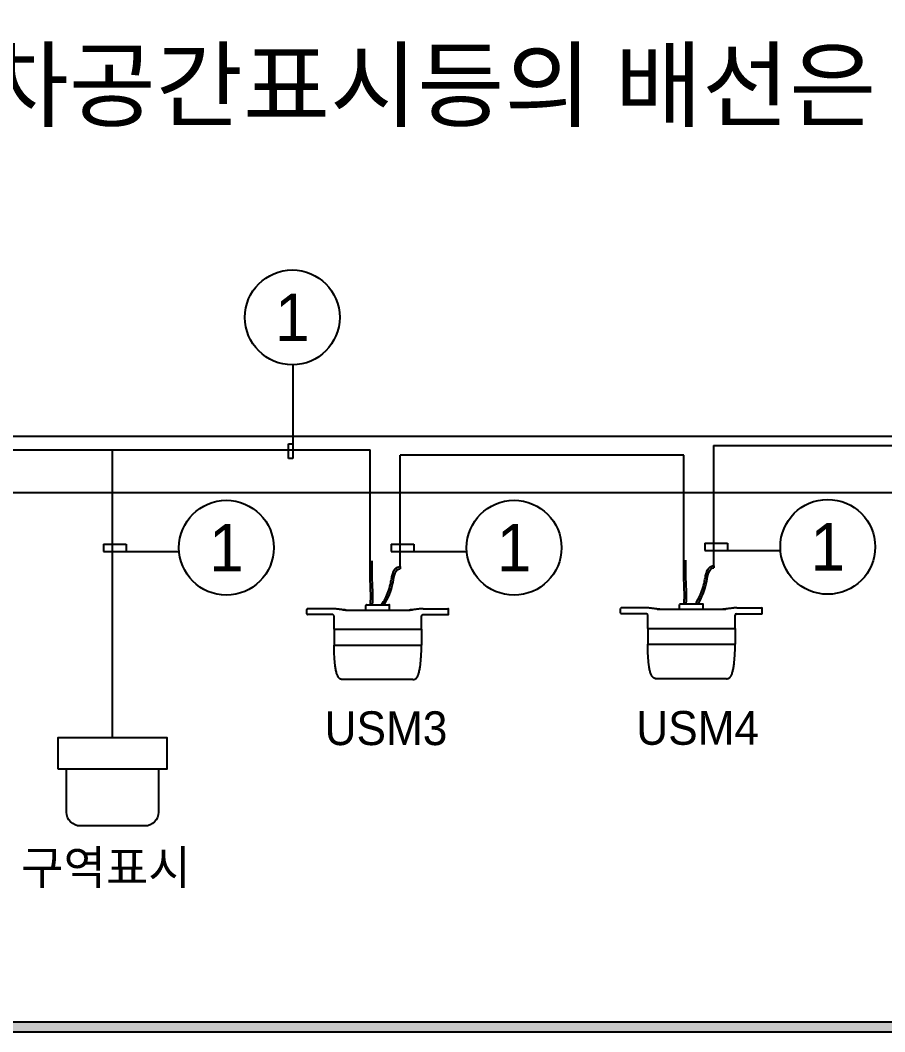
# Model space of a CAD drawing. Header units: millimetres. Extents: x 116443 to 620443, y -399357 to -63957.
# Drawn here: x 499594 to 522011, y -366158 to -339935 of the extents above; entities that cross this region are included whole.
import ezdxf
from ezdxf.enums import TextEntityAlignment as Align

# ---------------------------------------------------------------- set-up
doc = ezdxf.new("R2010")
doc.units = ezdxf.units.MM
doc.header["$LTSCALE"] = 600
doc.linetypes.add('AUDIT_D_080121100638-0', pattern=[0])
for name, color, linetype in [('2-주차안내등', 2, 'Continuous'), ('D-1', 7, 'AUDIT_D_080121100638-0'), ('text', 7, 'Continuous'), ('유도관제-TEXT', 7, 'Continuous'), ('유도관제-공간표시등', 2, 'Continuous')]:
    doc.layers.add(name, color=color, linetype=linetype)
doc.styles.add('맑은고딕', font='')
doc.styles.add('아마노', font='')
doc.styles.get('맑은고딕').set_extended_font_data('Malgun Gothic')
doc.styles.get('아마노').set_extended_font_data('Dotum')

# ---------------------------------------------------------------- blocks, each defined once
blk = doc.blocks.new('공간표시등')
at = {"layer": '2-주차안내등'}
blk.add_lwpolyline([(-228.4, -400.7), (-228.4, 400.7), (0, 400.7), (0, -400.7)], close=True, dxfattribs=at)
blk.add_lwpolyline([(-228.4, 336.5), (-546.1, 336.5, 0.414214), (-646.1, 236.5), (-646.1, -236.5, 0.414214), (-546.1, -336.5), (-228.4, -336.5)], format="xyb", close=True, dxfattribs=at)

msp = doc.modelspace()

# ---------------------------------------------------------------- hatches: boundary and pattern name
at = {"layer": 'D-1', "ltscale": 0.3}
h = msp.add_hatch(color=2, dxfattribs=at)
edge = h.paths.add_edge_path()
edge.add_spline(control_points=[(508665.5, -353953.5), (508664.8, -354016.2), (508664.1, -354079.1), (508663.7, -354191.8), (508663.9, -354241.5), (508665.2, -354341.3), (508666.6, -354391.4), (508670.8, -354510.3), (508673.9, -354579), (508680.2, -354747.1), (508682.7, -354846.1), (508679.5, -354991.9), (508677.3, -355039.7), (508673.5, -355087.2)], knot_values=[34.6467, 34.6467, 34.6467, 34.6467, 40.1370546, 40.1370546, 44.4521807, 44.4521807, 48.7673068, 48.7673068, 54.7247338, 54.7247338, 63.4312331, 63.4312331, 67.7377596, 67.7377596, 67.7377596, 67.7377596], degree=3, periodic=0)
edge.add_line((508673.5, -355087.4), (508728.6, -355087.4))
edge.add_spline(control_points=[(508728.6, -355087.2), (508747.6, -354843.8), (508714.8, -354461.1), (508719, -354084.3), (508720.5, -353953.5)], knot_values=[34.7763676, 34.7763676, 34.7763676, 34.7763676, 56.3019696, 67.7562059, 67.7562059, 67.7562059, 67.7562059], degree=3, periodic=0)
edge.add_line((508720.5, -353953.5), (508665.5, -353953.5))
h = msp.add_hatch(color=2, dxfattribs=at)
edge = h.paths.add_edge_path()
edge.add_spline(control_points=[(516799.1, -353931.4), (516798.4, -353994.1), (516797.7, -354057), (516797.3, -354169.7), (516797.5, -354219.4), (516798.9, -354319.2), (516800.2, -354369.3), (516804.4, -354488.2), (516807.5, -354556.9), (516813.8, -354725), (516816.4, -354824), (516813.1, -354969.8), (516810.9, -355017.6), (516807.1, -355065.1)], knot_values=[34.6467, 34.6467, 34.6467, 34.6467, 40.1370546, 40.1370546, 44.4521807, 44.4521807, 48.7673068, 48.7673068, 54.7247338, 54.7247338, 63.4312331, 63.4312331, 67.7377596, 67.7377596, 67.7377596, 67.7377596], degree=3, periodic=0)
edge.add_line((516807.1, -355065.3), (516862.2, -355065.3))
edge.add_spline(control_points=[(516862.2, -355065.1), (516881.3, -354821.7), (516848.4, -354439.1), (516852.6, -354062.2), (516854.1, -353931.4)], knot_values=[34.7763676, 34.7763676, 34.7763676, 34.7763676, 56.3019696, 67.7562059, 67.7562059, 67.7562059, 67.7562059], degree=3, periodic=0)
edge.add_line((516854.1, -353931.4), (516799.1, -353931.4))
h = msp.add_hatch(color=2, dxfattribs=at)
edge = h.paths.add_edge_path()
edge.add_spline(control_points=[(509031.8, -355087.2), (509134.9, -354930.1), (509259.3, -354618.2), (509316.6, -354153), (509448.7, -354153)], knot_values=[44.1042768, 44.1042768, 44.1042768, 44.1042768, 61.3458621, 72.8891957, 72.8891957, 72.8891957, 72.8891957], degree=3, periodic=0)
edge.add_line((509448.7, -354153), (509448.7, -354098.1))
edge.add_spline(control_points=[(509448.7, -354098.1), (509447.1, -354098.1), (509445.4, -354098.1), (509421.4, -354098.7), (509399.9, -354103.3), (509361, -354120), (509343.9, -354131.9), (509314.9, -354159.7), (509303, -354175.4), (509279.5, -354214), (509269.2, -354237.6), (509248.8, -354294.6), (509239.9, -354329), (509222.6, -354406), (509214.7, -354449.1), (509201.6, -354511.9), (509196.7, -354534), (509157.9, -354697.2), (509115.2, -354817.4), (509033.4, -354981.9), (509001.1, -355036.1), (508965.5, -355087.2)], knot_values=[42.9392158, 42.9392158, 42.9392158, 42.9392158, 43.0437565, 43.0437565, 44.4533132, 44.4533132, 45.86287, 45.86287, 47.2724267, 47.2724267, 49.1110822, 49.1110822, 51.5274288, 51.5274288, 54.4620271, 54.4620271, 56.1024408, 56.1024408, 66.896007, 66.896007, 72.8891957, 72.8891957, 72.8891957, 72.8891957], degree=3, periodic=0)
edge.add_line((508965.3, -355087.4), (509031.6, -355087.4))
h = msp.add_hatch(color=2, dxfattribs=at)
edge = h.paths.add_edge_path()
edge.add_spline(control_points=[(517165.4, -355065.1), (517268.5, -354908), (517392.9, -354596.1), (517450.2, -354130.9), (517582.4, -354130.9)], knot_values=[44.1042768, 44.1042768, 44.1042768, 44.1042768, 61.3458621, 72.8891957, 72.8891957, 72.8891957, 72.8891957], degree=3, periodic=0)
edge.add_line((517582.4, -354130.9), (517582.4, -354076))
edge.add_spline(control_points=[(517582.4, -354076), (517580.7, -354076), (517579, -354076), (517555.1, -354076.6), (517533.5, -354081.2), (517494.6, -354097.9), (517477.5, -354109.8), (517448.6, -354137.6), (517436.6, -354153.3), (517413.1, -354191.9), (517402.8, -354215.5), (517382.4, -354272.5), (517373.5, -354306.9), (517356.2, -354384), (517348.3, -354427), (517335.2, -354489.9), (517330.3, -354511.9), (517291.5, -354675.1), (517248.8, -354795.4), (517167, -354959.8), (517134.7, -355014.1), (517099.1, -355065.1)], knot_values=[42.9392158, 42.9392158, 42.9392158, 42.9392158, 43.0437565, 43.0437565, 44.4533132, 44.4533132, 45.86287, 45.86287, 47.2724267, 47.2724267, 49.1110822, 49.1110822, 51.5274288, 51.5274288, 54.4620271, 54.4620271, 56.1024408, 56.1024408, 66.896007, 66.896007, 72.8891957, 72.8891957, 72.8891957, 72.8891957], degree=3, periodic=0)
edge.add_line((517098.9, -355065.3), (517165.2, -355065.3))
at = {"layer": '유도관제-TEXT', "linetype": 'Continuous', "ltscale": 0.3}
msp.add_hatch(color=7, dxfattribs=at).paths.add_polyline_path([(547540.5, -311204.6), (547540.5, -365912.6), (482008.3, -365912.6), (482253.6, -366157.9), (547785.8, -366157.9), (547785.8, -311449.9)])

# ---------------------------------------------------------------- linework, layer by layer
at = {"layer": 'D-1', "color": 1, "ltscale": 0.3}
for p, q in [((506660.3, -348867.7), (506660.3, -351293.2)), ((506548.5, -351293.2), (506548.5, -350914.2)), ((506548.5, -350914.2), (506660.9, -350914.2)), ((506660.3, -351293.2), (506548.5, -351293.2)), ((501749.3, -353518, 21980.1), (501749.3, -353707.3, 21980.1)), ((501749.3, -353707.3, 21980.1), (503705.1, -353707.3, 21980.1)), ((501749.9, -353515.9, 21980.1), (502340.9, -353515.9, 21980.1)), ((502340.9, -353515.9, 21980.1), (502340.9, -353707.6, 21980.1)), ((509209.2, -353518), (509209.2, -353707.3)), ((509209.2, -353707.3), (511165, -353707.3)), ((509209.8, -353515.9), (509800.8, -353515.9)), ((509800.8, -353515.9), (509800.8, -353707.6)), ((517342.8, -353495.9), (517342.8, -353685.2)), ((517342.8, -353685.2), (519298.6, -353685.2)), ((517343.4, -353493.8), (517934.4, -353493.8)), ((517934.4, -353493.8), (517934.4, -353685.5))]:
    msp.add_line(p, q, dxfattribs=at)
at = {"layer": 'D-1', "ltscale": 0.3}
for p, q in [((484655.8, -350716.4), (545164.1, -350716.4)), ((484664.7, -352180.5), (545179.9, -352180.5))]:
    msp.add_line(p, q, dxfattribs=at)
at = {"layer": 'D-1', "color": 5, "ltscale": 0.3}
for p, q in [((494989.3, -351074.3), (508665.5, -351074.3)), ((501986.8, -358536.4, 21980.1), (501986.8, -351074.3, 21980.1)), ((508665.5, -353953.5, 21980.1), (508665.5, -351074.3, 21980.1)), ((517572.2, -350961.1), (531248.4, -350961.1)), ((517580.5, -354116.7), (517580.5, -350961.1)), ((509446.7, -354119.3), (509446.7, -351210)), ((516799.1, -351210, 21980.1), (509446.7, -351210, 21980.1)), ((516799.1, -353931.4, 21980.1), (516799.1, -351210, 21980.1))]:
    msp.add_line(p, q, dxfattribs=at)
at = {"layer": 'D-1', "color": 2, "ltscale": 0.3}
for p, q in [((509448.7, -354098.1, 21980.1), (509448.7, -354153, 21980.1)), ((517582.4, -354076, 21980.1), (517582.4, -354130.9, 21980.1)), ((507026.6, -355327.5, 21980.1), (507026.6, -355207.4, 21980.1)), ((507687.8, -355190.2, 21980.1), (507043.8, -355190.2, 21980.1)), ((508048, -355224.5, 21980.1), (509679.3, -355224.5, 21980.1)), ((508554.6, -355224.5, 21980.1), (508554.6, -355104.3, 21980.1)), ((508571.8, -355087.4, 21980.1), (509155.5, -355087.4, 21980.1)), ((508673.5, -355087.4, 21980.1), (508728.6, -355087.4, 21980.1)), ((508965.5, -355087.4, 21980.1), (509031.8, -355087.4, 21980.1)), ((509172.7, -355224.5, 21980.1), (509172.7, -355104.3, 21980.1)), ((510039.5, -355190.2, 21980.1), (510683.5, -355190.2, 21980.1)), ((510700.7, -355327.5, 21980.1), (510700.7, -355207.4, 21980.1)), ((515160.3, -355305.4, 21980.1), (515160.3, -355185.3, 21980.1)), ((515821.4, -355168.1, 21980.1), (515177.4, -355168.1, 21980.1)), ((516181.6, -355202.4, 21980.1), (517812.9, -355202.4, 21980.1)), ((516688.2, -355202.4, 21980.1), (516688.2, -355082.3, 21980.1)), ((516705.4, -355065.3, 21980.1), (517289.1, -355065.3, 21980.1)), ((516807.1, -355065.3, 21980.1), (516862.2, -355065.3, 21980.1)), ((517099.1, -355065.3, 21980.1), (517165.4, -355065.3, 21980.1)), ((517306.3, -355202.4, 21980.1), (517306.3, -355082.3, 21980.1)), ((518173.1, -355168.1, 21980.1), (518817.1, -355168.1, 21980.1)), ((518834.3, -355305.4, 21980.1), (518834.3, -355185.3, 21980.1)), ((507696.2, -355344.7, 21980.1), (507043.8, -355344.7, 21980.1)), ((507730.5, -355722.4, 21980.1), (507730.5, -355379, 21980.1)), ((509996.8, -355722.4, 21980.1), (509996.8, -355379, 21980.1)), ((510031.1, -355344.7, 21980.1), (510683.5, -355344.7, 21980.1)), ((515829.8, -355322.6, 21980.1), (515177.4, -355322.6, 21980.1)), ((515864.2, -355700.3, 21980.1), (515864.2, -355357, 21980.1)), ((518130.4, -355700.3, 21980.1), (518130.4, -355357, 21980.1)), ((518164.7, -355322.6, 21980.1), (518817.1, -355322.6, 21980.1)), ((507730.5, -355722.4, 21980.1), (509996.8, -355722.4, 21980.1)), ((507730.5, -355722.4, 21980.1), (507730.5, -356134.4, 21980.1)), ((509996.8, -355722.4, 21980.1), (509996.8, -356134.4, 21980.1)), ((515864.2, -355700.3, 21980.1), (518130.4, -355700.3, 21980.1)), ((515864.2, -355700.3, 21980.1), (515864.2, -356112.4, 21980.1)), ((518130.4, -355700.3, 21980.1), (518130.4, -356112.4, 21980.1)), ((507730.5, -356134.4, 21980.1), (509996.8, -356134.4, 21980.1)), ((515864.2, -356112.4, 21980.1), (518130.4, -356112.4, 21980.1)), ((509775.8, -357027.4, 21980.1), (507951.5, -357027.4, 21980.1)), ((517909.5, -357005.3, 21980.1), (516085.1, -357005.3, 21980.1))]:
    msp.add_line(p, q, dxfattribs=at)
for points in [[(507773, -355195.5), (507769.4, -355195.1), (507765.9, -355194.6), (507762.3, -355194.2), (507758.8, -355193.9), (507755.2, -355193.5), (507751.7, -355193.2), (507748.1, -355192.8), (507744.6, -355192.5), (507741, -355192.3), (507737.5, -355192), (507733.9, -355191.7), (507730.3, -355191.5), (507726.8, -355191.3), (507723.2, -355191.1), (507719.7, -355190.9), (507716.1, -355190.8), (507712.6, -355190.6), (507709, -355190.5), (507705.5, -355190.4), (507702, -355190.3), (507698.4, -355190.3), (507694.9, -355190.2), (507691.3, -355190.2), (507687.8, -355190.2)], [(507962.8, -355219.2), (507954.8, -355218.2), (507946.9, -355217.2), (507938.9, -355216.2), (507931, -355215.2), (507923, -355214.2), (507915.1, -355213.3), (507907.2, -355212.3), (507899.2, -355211.3), (507891.3, -355210.3), (507883.4, -355209.3), (507875.4, -355208.3), (507867.5, -355207.3), (507859.6, -355206.3), (507851.7, -355205.3), (507843.8, -355204.3), (507835.9, -355203.4), (507828, -355202.4), (507820.1, -355201.4), (507812.3, -355200.4), (507804.4, -355199.4), (507796.5, -355198.4), (507788.7, -355197.5), (507780.8, -355196.5), (507773, -355195.5)], [(508048, -355224.5), (508044.4, -355224.5), (508040.9, -355224.5), (508037.3, -355224.4), (508033.7, -355224.4), (508030.2, -355224.3), (508026.6, -355224.2), (508023, -355224.1), (508019.5, -355223.9), (508015.9, -355223.8), (508012.4, -355223.6), (508008.8, -355223.4), (508005.3, -355223.2), (508001.7, -355223), (507998.2, -355222.7), (507994.6, -355222.4), (507991.1, -355222.2), (507987.5, -355221.9), (507984, -355221.5), (507980.5, -355221.2), (507976.9, -355220.8), (507973.4, -355220.5), (507969.9, -355220.1), (507966.3, -355219.7), (507962.8, -355219.2)], [(507962.8, -355219.2), (507966.3, -355219.7), (507969.9, -355220.1), (507973.4, -355220.5), (507976.9, -355220.8), (507980.5, -355221.2), (507984, -355221.5), (507987.6, -355221.9), (507991.1, -355222.2), (507994.7, -355222.5), (507998.2, -355222.7), (508001.8, -355223), (508005.3, -355223.2), (508008.9, -355223.4), (508012.4, -355223.6), (508016, -355223.8), (508019.5, -355223.9), (508023.1, -355224.1), (508026.6, -355224.2), (508030.2, -355224.3), (508033.8, -355224.4), (508037.3, -355224.4), (508040.9, -355224.5), (508044.4, -355224.5), (508048, -355224.5)], [(509764.5, -355219.2), (509761, -355219.7), (509757.4, -355220.1), (509753.9, -355220.5), (509750.4, -355220.8), (509746.8, -355221.2), (509743.3, -355221.5), (509739.8, -355221.9), (509736.2, -355222.2), (509732.7, -355222.4), (509729.1, -355222.7), (509725.6, -355223), (509722, -355223.2), (509718.5, -355223.4), (509714.9, -355223.6), (509711.4, -355223.8), (509707.8, -355223.9), (509704.3, -355224.1), (509700.7, -355224.2), (509697.1, -355224.3), (509693.6, -355224.4), (509690, -355224.4), (509686.4, -355224.5), (509682.9, -355224.5), (509679.3, -355224.5)], [(509679.3, -355224.5), (509682.9, -355224.5), (509686.4, -355224.5), (509690, -355224.4), (509693.6, -355224.4), (509697.1, -355224.3), (509700.7, -355224.2), (509704.2, -355224.1), (509707.8, -355223.9), (509711.3, -355223.8), (509714.9, -355223.6), (509718.4, -355223.4), (509722, -355223.2), (509725.5, -355223), (509729.1, -355222.7), (509732.6, -355222.5), (509736.2, -355222.2), (509739.7, -355221.9), (509743.3, -355221.5), (509746.8, -355221.2), (509750.4, -355220.8), (509753.9, -355220.5), (509757.4, -355220.1), (509761, -355219.7), (509764.5, -355219.2)], [(509954.3, -355195.5), (509946.5, -355196.5), (509938.6, -355197.5), (509930.8, -355198.4), (509922.9, -355199.4), (509915, -355200.4), (509907.2, -355201.4), (509899.3, -355202.4), (509891.4, -355203.4), (509883.5, -355204.3), (509875.6, -355205.3), (509867.7, -355206.3), (509859.8, -355207.3), (509851.9, -355208.3), (509843.9, -355209.3), (509836, -355210.3), (509828.1, -355211.3), (509820.1, -355212.3), (509812.2, -355213.3), (509804.3, -355214.2), (509796.3, -355215.2), (509788.4, -355216.2), (509780.4, -355217.2), (509772.5, -355218.2), (509764.5, -355219.2)], [(510039.5, -355190.2), (510036, -355190.2), (510032.4, -355190.2), (510028.9, -355190.3), (510025.3, -355190.3), (510021.8, -355190.4), (510018.3, -355190.5), (510014.7, -355190.6), (510011.2, -355190.8), (510007.6, -355190.9), (510004.1, -355191.1), (510000.5, -355191.3), (509997, -355191.5), (509993.4, -355191.7), (509989.9, -355192), (509986.3, -355192.3), (509982.7, -355192.5), (509979.2, -355192.8), (509975.6, -355193.2), (509972.1, -355193.5), (509968.5, -355193.9), (509965, -355194.2), (509961.4, -355194.6), (509957.9, -355195.1), (509954.3, -355195.5)], [(515906.6, -355173.4), (515903, -355173), (515899.5, -355172.6), (515895.9, -355172.2), (515892.4, -355171.8), (515888.8, -355171.4), (515885.3, -355171.1), (515881.7, -355170.8), (515878.2, -355170.4), (515874.6, -355170.2), (515871.1, -355169.9), (515867.5, -355169.6), (515864, -355169.4), (515860.4, -355169.2), (515856.9, -355169), (515853.3, -355168.8), (515849.8, -355168.7), (515846.2, -355168.5), (515842.7, -355168.4), (515839.1, -355168.3), (515835.6, -355168.2), (515832, -355168.2), (515828.5, -355168.1), (515824.9, -355168.1), (515821.4, -355168.1)], [(516096.4, -355197.1), (516088.5, -355196.1), (516080.5, -355195.1), (516072.6, -355194.1), (516064.6, -355193.2), (516056.7, -355192.2), (516048.7, -355191.2), (516040.8, -355190.2), (516032.8, -355189.2), (516024.9, -355188.2), (516017, -355187.2), (516009.1, -355186.2), (516001.1, -355185.2), (515993.2, -355184.2), (515985.3, -355183.2), (515977.4, -355182.3), (515969.5, -355181.3), (515961.6, -355180.3), (515953.8, -355179.3), (515945.9, -355178.3), (515938, -355177.3), (515930.1, -355176.3), (515922.3, -355175.4), (515914.4, -355174.4), (515906.6, -355173.4)], [(516181.6, -355202.4), (516178, -355202.4), (516174.5, -355202.4), (516170.9, -355202.4), (516167.3, -355202.3), (516163.8, -355202.2), (516160.2, -355202.1), (516156.7, -355202), (516153.1, -355201.8), (516149.5, -355201.7), (516146, -355201.5), (516142.4, -355201.3), (516138.9, -355201.1), (516135.3, -355200.9), (516131.8, -355200.6), (516128.2, -355200.4), (516124.7, -355200.1), (516121.2, -355199.8), (516117.6, -355199.4), (516114.1, -355199.1), (516110.5, -355198.7), (516107, -355198.4), (516103.5, -355198), (516099.9, -355197.6), (516096.4, -355197.1)], [(516096.4, -355197.1), (516100, -355197.6), (516103.5, -355198), (516107, -355198.4), (516110.6, -355198.8), (516114.1, -355199.1), (516117.6, -355199.5), (516121.2, -355199.8), (516124.7, -355200.1), (516128.3, -355200.4), (516131.8, -355200.6), (516135.4, -355200.9), (516138.9, -355201.1), (516142.5, -355201.3), (516146, -355201.5), (516149.6, -355201.7), (516153.1, -355201.8), (516156.7, -355202), (516160.3, -355202.1), (516163.8, -355202.2), (516167.4, -355202.3), (516170.9, -355202.4), (516174.5, -355202.4), (516178, -355202.4), (516181.6, -355202.4)], [(517898.1, -355197.1), (517894.6, -355197.6), (517891.1, -355198), (517887.5, -355198.4), (517884, -355198.7), (517880.5, -355199.1), (517876.9, -355199.4), (517873.4, -355199.8), (517869.8, -355200.1), (517866.3, -355200.4), (517862.8, -355200.6), (517859.2, -355200.9), (517855.7, -355201.1), (517852.1, -355201.3), (517848.5, -355201.5), (517845, -355201.7), (517841.4, -355201.8), (517837.9, -355202), (517834.3, -355202.1), (517830.8, -355202.2), (517827.2, -355202.3), (517823.6, -355202.4), (517820.1, -355202.4), (517816.5, -355202.4), (517812.9, -355202.4)], [(517812.9, -355202.4), (517816.5, -355202.4), (517820.1, -355202.4), (517823.6, -355202.4), (517827.2, -355202.3), (517830.7, -355202.2), (517834.3, -355202.1), (517837.8, -355202), (517841.4, -355201.8), (517845, -355201.7), (517848.5, -355201.5), (517852.1, -355201.3), (517855.6, -355201.1), (517859.2, -355200.9), (517862.7, -355200.6), (517866.3, -355200.4), (517869.8, -355200.1), (517873.3, -355199.8), (517876.9, -355199.5), (517880.4, -355199.1), (517884, -355198.8), (517887.5, -355198.4), (517891, -355198), (517894.6, -355197.6), (517898.1, -355197.1)], [(518088, -355173.4), (518080.1, -355174.4), (518072.3, -355175.4), (518064.4, -355176.3), (518056.5, -355177.3), (518048.7, -355178.3), (518040.8, -355179.3), (518032.9, -355180.3), (518025, -355181.3), (518017.1, -355182.3), (518009.2, -355183.2), (518001.3, -355184.2), (517993.4, -355185.2), (517985.5, -355186.2), (517977.6, -355187.2), (517969.6, -355188.2), (517961.7, -355189.2), (517953.8, -355190.2), (517945.8, -355191.2), (517937.9, -355192.2), (517929.9, -355193.2), (517922, -355194.1), (517914, -355195.1), (517906.1, -355196.1), (517898.1, -355197.1)], [(518173.1, -355168.1), (518169.6, -355168.1), (518166.1, -355168.1), (518162.5, -355168.2), (518159, -355168.2), (518155.4, -355168.3), (518151.9, -355168.4), (518148.3, -355168.5), (518144.8, -355168.7), (518141.2, -355168.8), (518137.7, -355169), (518134.1, -355169.2), (518130.6, -355169.4), (518127, -355169.6), (518123.5, -355169.9), (518119.9, -355170.2), (518116.4, -355170.4), (518112.8, -355170.8), (518109.3, -355171.1), (518105.7, -355171.4), (518102.2, -355171.8), (518098.6, -355172.2), (518095.1, -355172.6), (518091.5, -355173), (518088, -355173.4)], [(507951.5, -357027.4), (507943.1, -357027.3), (507936.6, -357026.9), (507931.5, -357026.2), (507927.4, -357025.4), (507920.2, -357023.1), (507912.1, -357020.3), (507896.5, -357013.4), (507883, -357005.3), (507871.7, -356996.7), (507862.2, -356987.8), (507854, -356978.9), (507847, -356970.1), (507840.8, -356961.3), (507835.3, -356952.6), (507825.9, -356935), (507817.6, -356916.9), (507810.3, -356898.1), (507803.7, -356878.5), (507797.5, -356857.7), (507791.6, -356835.7), (507786.1, -356812.4), (507780.8, -356787.9), (507775.8, -356762.1), (507771.1, -356735.1), (507766.6, -356706.9), (507762.4, -356677.4), (507758.4, -356646.8), (507754.7, -356615.1), (507751.2, -356582.3), (507747.9, -356548.6), (507745, -356513.9), (507742.3, -356478.4), (507739.8, -356442.2), (507735.8, -356367.7), (507732.9, -356291.1), (507731.1, -356213.1), (507730.5, -356134.4)], [(509775.8, -357027.4), (509784.2, -357027.3), (509790.7, -357026.9), (509795.8, -357026.2), (509800, -357025.4), (509807.1, -357023.1), (509815.2, -357020.3), (509830.8, -357013.4), (509844.3, -357005.3), (509855.6, -356996.7), (509865.1, -356987.8), (509873.3, -356978.9), (509880.3, -356970.1), (509886.5, -356961.3), (509892, -356952.6), (509901.4, -356935), (509909.7, -356916.9), (509917, -356898.1), (509923.6, -356878.5), (509929.8, -356857.7), (509935.7, -356835.7), (509941.2, -356812.4), (509946.5, -356787.9), (509951.5, -356762.1), (509956.2, -356735.1), (509960.7, -356706.9), (509964.9, -356677.4), (509968.9, -356646.8), (509972.6, -356615.1), (509976.1, -356582.3), (509979.4, -356548.6), (509982.3, -356513.9), (509985, -356478.4), (509987.5, -356442.2), (509991.5, -356367.7), (509994.4, -356291.1), (509996.2, -356213.1), (509996.8, -356134.4)], [(516085.1, -357005.3), (516076.7, -357005.2), (516070.2, -357004.8), (516065.1, -357004.1), (516061, -357003.3), (516053.8, -357001), (516045.7, -356998.2), (516030.1, -356991.3), (516016.6, -356983.3), (516005.3, -356974.6), (515995.8, -356965.8), (515987.6, -356956.8), (515980.6, -356948), (515974.4, -356939.3), (515969, -356930.5), (515959.5, -356912.9), (515951.2, -356894.8), (515943.9, -356876.1), (515937.3, -356856.4), (515931.1, -356835.6), (515925.2, -356813.6), (515919.7, -356790.3), (515914.4, -356765.8), (515909.4, -356740), (515904.7, -356713), (515900.3, -356684.8), (515896, -356655.3), (515892, -356624.7), (515888.3, -356593), (515884.8, -356560.2), (515881.5, -356526.5), (515878.6, -356491.8), (515875.9, -356456.3), (515873.4, -356420.1), (515869.4, -356345.6), (515866.5, -356269), (515864.7, -356191.1), (515864.2, -356112.4)], [(517909.5, -357005.3), (517917.8, -357005.2), (517924.3, -357004.8), (517929.4, -357004.1), (517933.6, -357003.3), (517940.7, -357001), (517948.8, -356998.2), (517964.5, -356991.3), (517977.9, -356983.3), (517989.2, -356974.6), (517998.8, -356965.8), (518006.9, -356956.8), (518013.9, -356948), (518020.1, -356939.3), (518025.6, -356930.5), (518035.1, -356912.9), (518043.3, -356894.8), (518050.6, -356876.1), (518057.3, -356856.4), (518063.4, -356835.6), (518069.3, -356813.6), (518074.9, -356790.3), (518080.1, -356765.8), (518085.1, -356740), (518089.8, -356713), (518094.3, -356684.8), (518098.5, -356655.3), (518102.5, -356624.7), (518106.3, -356593), (518109.8, -356560.2), (518113, -356526.5), (518116, -356491.8), (518118.7, -356456.3), (518121.1, -356420.1), (518125.1, -356345.6), (518128, -356269), (518129.8, -356191.1), (518130.4, -356112.4)]]:
    msp.add_lwpolyline(points, dxfattribs=at)
at = {"layer": 'D-1', "color": 1, "ltscale": 0.3}
for centre in [(506648.3, -347638.4), (504939, -353609.3, 21980.1), (512398.9, -353609.3), (520532.5, -353587.2)]:
    msp.add_circle(centre, 1229.3, dxfattribs=at)
at = {"layer": 'D-1', "color": 2, "ltscale": 0.3}
for centre, radius, start, end in [((507043.8, -355207.4, 21980.1), 17.2, 90, 180), ((508571.8, -355104.6, 21980.1), 17.2, 90, 180), ((509155.5, -355104.6, 21980.1), 17.2, 0, 90), ((510683.5, -355207.4, 21980.1), 17.2, 0, 90), ((515177.4, -355185.3, 21980.1), 17.2, 90, 180), ((515177.4, -355305.4, 21980.1), 17.2, 180, 270), ((516705.4, -355082.5, 21980.1), 17.2, 90, 180), ((517289.1, -355082.5, 21980.1), 17.2, 0, 90), ((518817.1, -355185.3, 21980.1), 17.2, 0, 90), ((518817.1, -355305.4, 21980.1), 17.2, 270, 0), ((507043.8, -355327.5, 21980.1), 17.2, 180, 270), ((507696.2, -355379, 21980.1), 34.3, 0, 90), ((510031.1, -355379, 21980.1), 34.3, 90, 180), ((510683.5, -355327.5, 21980.1), 17.2, 270, 0), ((515829.8, -355357, 21980.1), 34.3, 0, 90), ((518164.7, -355357, 21980.1), 34.3, 90, 180)]:
    msp.add_arc(centre, radius, start, end, dxfattribs=at)
for points, knots in [([(508673.5, -355087.2, 21980.1), (508677.3, -355039.7, 21980.1), (508679.5, -354991.9, 21980.1), (508682.7, -354846.1, 21980.1), (508680.2, -354747.1, 21980.1), (508673.9, -354579, 21980.1), (508670.8, -354510.3, 21980.1), (508666.6, -354391.4, 21980.1), (508665.2, -354341.3, 21980.1), (508663.9, -354241.5, 21980.1), (508663.7, -354191.8, 21980.1), (508664.1, -354079.1, 21980.1), (508664.8, -354016.2, 21980.1), (508665.5, -353953.5, 21980.1)], [34.6467, 34.6467, 34.6467, 34.6467, 38.9532265, 38.9532265, 47.6597257, 47.6597257, 53.6171528, 53.6171528, 57.9322789, 57.9322789, 62.2474049, 62.2474049, 67.7377596, 67.7377596, 67.7377596, 67.7377596]), ([(508728.6, -355087.2, 21980.1), (508747.6, -354843.8, 21980.1), (508714.8, -354461.1, 21980.1), (508719, -354084.3, 21980.1), (508720.5, -353953.5, 21980.1)], [34.7763676, 34.7763676, 34.7763676, 34.7763676, 56.3019696, 67.7562059, 67.7562059, 67.7562059, 67.7562059]), ([(516807.1, -355065.1, 21980.1), (516810.9, -355017.6, 21980.1), (516813.1, -354969.8, 21980.1), (516816.4, -354824, 21980.1), (516813.8, -354725, 21980.1), (516807.5, -354556.9, 21980.1), (516804.4, -354488.2, 21980.1), (516800.2, -354369.3, 21980.1), (516798.9, -354319.2, 21980.1), (516797.5, -354219.4, 21980.1), (516797.3, -354169.7, 21980.1), (516797.7, -354057, 21980.1), (516798.4, -353994.1, 21980.1), (516799.1, -353931.4, 21980.1)], [34.6467, 34.6467, 34.6467, 34.6467, 38.9532265, 38.9532265, 47.6597257, 47.6597257, 53.6171528, 53.6171528, 57.9322789, 57.9322789, 62.2474049, 62.2474049, 67.7377596, 67.7377596, 67.7377596, 67.7377596]), ([(516862.2, -355065.1, 21980.1), (516881.3, -354821.7, 21980.1), (516848.4, -354439.1, 21980.1), (516852.6, -354062.2, 21980.1), (516854.1, -353931.4, 21980.1)], [34.7763676, 34.7763676, 34.7763676, 34.7763676, 56.3019696, 67.7562059, 67.7562059, 67.7562059, 67.7562059]), ([(508965.5, -355087.2, 21980.1), (509001.1, -355036.1, 21980.1), (509033.4, -354981.9, 21980.1), (509115.2, -354817.4, 21980.1), (509157.9, -354697.2, 21980.1), (509196.7, -354534, 21980.1), (509201.6, -354511.9, 21980.1), (509214.7, -354449.1, 21980.1), (509222.6, -354406, 21980.1), (509239.9, -354329, 21980.1), (509248.8, -354294.6, 21980.1), (509269.2, -354237.6, 21980.1), (509279.5, -354214, 21980.1), (509303, -354175.4, 21980.1), (509314.9, -354159.7, 21980.1), (509343.9, -354131.9, 21980.1), (509361, -354120, 21980.1), (509399.9, -354103.3, 21980.1), (509421.4, -354098.7, 21980.1), (509445.4, -354098.1, 21980.1), (509447.1, -354098.1, 21980.1), (509448.7, -354098.1, 21980.1)], [42.9392158, 42.9392158, 42.9392158, 42.9392158, 48.9324046, 48.9324046, 59.7259708, 59.7259708, 61.3663845, 61.3663845, 64.3009828, 64.3009828, 66.7173294, 66.7173294, 68.5559849, 68.5559849, 69.9655416, 69.9655416, 71.3750984, 71.3750984, 72.7846551, 72.7846551, 72.8891957, 72.8891957, 72.8891957, 72.8891957]), ([(509031.8, -355087.2, 21980.1), (509134.9, -354930.1, 21980.1), (509259.3, -354618.2, 21980.1), (509316.6, -354153, 21980.1), (509448.7, -354153, 21980.1)], [44.1042768, 44.1042768, 44.1042768, 44.1042768, 61.3458621, 72.8891957, 72.8891957, 72.8891957, 72.8891957]), ([(517099.1, -355065.1, 21980.1), (517134.7, -355014.1, 21980.1), (517167, -354959.8, 21980.1), (517248.8, -354795.4, 21980.1), (517291.5, -354675.1, 21980.1), (517330.3, -354511.9, 21980.1), (517335.2, -354489.9, 21980.1), (517348.3, -354427, 21980.1), (517356.2, -354384, 21980.1), (517373.5, -354306.9, 21980.1), (517382.4, -354272.5, 21980.1), (517402.8, -354215.5, 21980.1), (517413.1, -354191.9, 21980.1), (517436.6, -354153.3, 21980.1), (517448.6, -354137.6, 21980.1), (517477.5, -354109.8, 21980.1), (517494.6, -354097.9, 21980.1), (517533.5, -354081.2, 21980.1), (517555.1, -354076.6, 21980.1), (517579, -354076, 21980.1), (517580.7, -354076, 21980.1), (517582.4, -354076, 21980.1)], [42.9392158, 42.9392158, 42.9392158, 42.9392158, 48.9324046, 48.9324046, 59.7259708, 59.7259708, 61.3663845, 61.3663845, 64.3009828, 64.3009828, 66.7173294, 66.7173294, 68.5559849, 68.5559849, 69.9655416, 69.9655416, 71.3750984, 71.3750984, 72.7846551, 72.7846551, 72.8891957, 72.8891957, 72.8891957, 72.8891957]), ([(517165.4, -355065.1, 21980.1), (517268.5, -354908, 21980.1), (517392.9, -354596.1, 21980.1), (517450.2, -354130.9, 21980.1), (517582.4, -354130.9, 21980.1)], [44.1042768, 44.1042768, 44.1042768, 44.1042768, 61.3458621, 72.8891957, 72.8891957, 72.8891957, 72.8891957])]:
    msp.add_open_spline(points, degree=3, knots=knots, dxfattribs=at)
at = {"layer": '유도관제-TEXT', "color": 7, "ltscale": 0.3}
msp.add_lwpolyline([(547540.5, -311204.6), (547540.5, -365912.6), (482008.3, -365912.6), (482253.6, -366157.9), (547785.8, -366157.9), (547785.8, -311449.9)], close=True, dxfattribs=at)

# ---------------------------------------------------------------- block references
at = {"layer": '유도관제-공간표시등', "ltscale": 0.3, "xscale": -3.538115950170822, "yscale": 3.538115950170822, "zscale": 3.538115947525911, "rotation": 270}
msp.add_blockref('공간표시등', (501986.8, -358536.4, 21980.1), dxfattribs=at)

# ---------------------------------------------------------------- texts
at = {"layer": 'D-1', "color": 3, "ltscale": 0.3, "style": '아마노'}
for p in [(506648.3, -347638.4), (504939, -353609.3, 21980.1), (512398.9, -353609.3), (520532.5, -353587.2)]:
    msp.add_text('1', height=1229.3, dxfattribs=at).set_placement(p, align=Align.MIDDLE)
for s, p in [('USM3', (509078.2, -358288.3)), ('USM4', (517159.5, -358280.1)), ('구역표시', (501815.8, -361896.2))]:
    msp.add_text(s, height=875.85, dxfattribs=at).set_placement(p, align=Align.MIDDLE_CENTER)
at = {"layer": 'text', "color": 3, "ltscale": 0.3, "style": '맑은고딕'}
msp.add_text('초음파센서, 주차공간표시등의 배선은 아래와같음.', height=1800.193, dxfattribs=at).set_placement((483801.9, -342512.1, 0))

doc.saveas('drawing.dxf')
